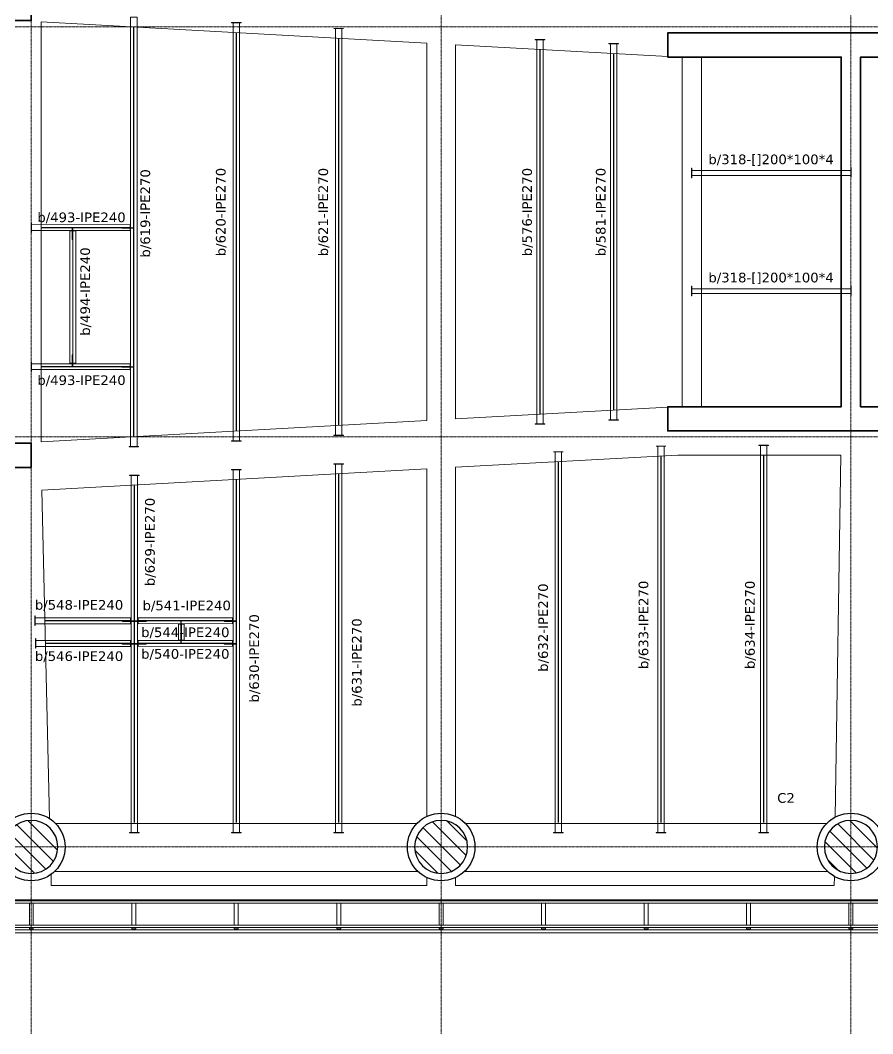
# Model space of a CAD drawing. Header units: millimetres. Extents: x -3255 to 77194, y -21218 to 30112.
# Drawn here: x 20799 to 38480, y -3871 to 17138 of the extents above; entities that cross this region are included whole.
import ezdxf
from ezdxf.enums import TextEntityAlignment as Align

# ---------------------------------------------------------------- set-up
doc = ezdxf.new("R2010")
doc.units = ezdxf.units.MM
doc.header["$LTSCALE"] = 0.9
doc.linetypes.add('Grid Line', pattern=[3.33375, 1.905, -0.47625, 0.47625, -0.47625])
for name, color, linetype, lineweight in [('0-3', 50, 'Continuous', 5), ('A_ALMA', 255, 'Continuous', 5), ('E_COLUMNAS', 1, 'Continuous', 18), ('E_COLUMNAS-2', 1, 'Continuous', 25), ('E_COLUMNAS-3', 1, 'Continuous', 35), ('E_EJES-1', 8, 'Grid Line', 9), ('E_MUROS-1', 2, 'Continuous', 35), ('E_TEXTO', 3, 'Continuous', 5), ('E_VIGAS', 5, 'Continuous', 15), ('E_VIGAS-1', 5, 'Continuous', 5), ('E_VIGAS-2', 10, 'Continuous', 5), ('P-PLATINA', 6, 'Continuous', 13), ('VIGAS_HCB', 253, 'Continuous', 15)]:
    doc.layers.add(name, color=color, linetype=linetype, lineweight=lineweight)
doc.styles.add('VERDANA', font='verdana.ttf')

# ---------------------------------------------------------------- blocks, each defined once
blk = doc.blocks.new('EST_SFM_VIGA-METALICA-SECCION-C - EST_SFM_VIGA-METALICA-UPN100-1527742-_38_00m_N_E_-NIVEL-10 DOC')
at = {"layer": 'E_VIGAS-2'}
for p, q in [((34.044, 0.018), (-34.827, 0.018)), ((-34.827, -0.032), (34.044, -0.032))]:
    blk.add_line(p, q, dxfattribs=at)
blk = doc.blocks.new('EST_SFM_VIGA-METALICA-SECCION-C - EST_SFM_VIGA-METALICA-UPN100-1527772-_38_00m_N_E_-NIVEL-10 DOC')
at = {"layer": 'E_VIGAS-2'}
for p, q in [((34.942, 0.032), (-34.929, 0.032)), ((-34.929, -0.018), (34.942, -0.018))]:
    blk.add_line(p, q, dxfattribs=at)
blk = doc.blocks.new('EST_SFM_VIGA-METALICA-SECCION-C - EST_SFM_VIGA-METALICA-UPN160-1579051-_38_00m_N_E_-NIVEL-10 DOC')
at = {"layer": 'E_VIGAS-1'}
for p, q in [((30.107, 0.047), (-30.264, 0.047)), ((-30.269, -0.018), (30.113, -0.018))]:
    blk.add_line(p, q, dxfattribs=at)
blk = doc.blocks.new('DCTIB_CNI_EST_MOD-1A-FAC_0001_rvt-2-_38_00m_N_E_-NIVEL-10 DOC')
at = {"layer": 'E_VIGAS-1'}
for p, q in [((-57.203, 139.567), (-57.121, 139.567)), ((-57.203, 139.545), (-57.203, 139.567)), ((-57.121, 139.545), (-57.121, 139.567)), ((-55.078, 139.567), (-54.996, 139.567)), ((-55.078, 139.545), (-55.078, 139.567)), ((-54.996, 139.545), (-54.996, 139.567)), ((-52.953, 139.567), (-52.871, 139.567)), ((-52.953, 139.545), (-52.953, 139.567)), ((-52.871, 139.545), (-52.871, 139.567)), ((-50.828, 139.567), (-50.746, 139.567)), ((-50.828, 139.567), (-50.828, 139.545)), ((-50.746, 139.567), (-50.746, 139.545)), ((-48.703, 139.567), (-48.621, 139.567)), ((-48.703, 139.545), (-48.703, 139.567)), ((-48.621, 139.545), (-48.621, 139.567)), ((-46.578, 139.567), (-46.496, 139.567)), ((-46.578, 139.545), (-46.578, 139.567)), ((-46.496, 139.545), (-46.496, 139.567)), ((-44.453, 139.567), (-44.371, 139.567)), ((-44.453, 139.545), (-44.453, 139.567)), ((-44.371, 139.545), (-44.371, 139.567)), ((-42.328, 139.567), (-42.246, 139.567)), ((-42.328, 139.567), (-42.328, 139.545)), ((-42.246, 139.567), (-42.246, 139.545)), ((-40.203, 139.567), (-40.121, 139.567)), ((-40.203, 139.545), (-40.203, 139.567)), ((-40.121, 139.545), (-40.121, 139.567)), ((-57.203, 139.045), (-57.203, 139.495)), ((-57.121, 139.045), (-57.121, 139.495)), ((-55.078, 139.045), (-55.078, 139.495)), ((-54.996, 139.045), (-54.996, 139.495)), ((-52.953, 139.045), (-52.953, 139.495)), ((-52.871, 139.045), (-52.871, 139.495)), ((-50.828, 139.495), (-50.828, 139.045)), ((-50.746, 139.495), (-50.746, 139.045)), ((-48.703, 139.045), (-48.703, 139.495)), ((-48.621, 139.045), (-48.621, 139.495)), ((-46.578, 139.045), (-46.578, 139.495)), ((-46.496, 139.045), (-46.496, 139.495)), ((-44.453, 139.045), (-44.453, 139.495)), ((-44.371, 139.045), (-44.371, 139.495)), ((-42.328, 139.495), (-42.328, 139.045)), ((-42.246, 139.495), (-42.246, 139.045)), ((-40.203, 139.045), (-40.203, 139.495)), ((-40.121, 139.045), (-40.121, 139.495)), ((-57.203, 138.967), (-57.203, 138.995)), ((-57.203, 138.966), (-57.203, 138.967)), ((-57.203, 138.967), (-57.121, 138.967)), ((-57.176, 138.966), (-57.203, 138.966)), ((-57.165, 138.961), (-57.165, 138.966)), ((-57.165, 138.947), (-57.165, 138.961)), ((-57.16, 138.966), (-57.16, 138.961)), ((-57.16, 138.961), (-57.16, 138.947)), ((-57.121, 138.966), (-57.149, 138.966)), ((-57.121, 138.967), (-57.121, 138.995)), ((-57.121, 138.967), (-57.121, 138.966)), ((-55.078, 138.967), (-55.078, 138.995)), ((-55.078, 138.966), (-55.078, 138.967)), ((-55.078, 138.967), (-54.996, 138.967)), ((-55.05, 138.966), (-55.078, 138.966)), ((-55.04, 138.961), (-55.04, 138.966)), ((-55.04, 138.947), (-55.04, 138.961)), ((-55.035, 138.966), (-55.035, 138.961)), ((-55.035, 138.961), (-55.035, 138.947)), ((-54.996, 138.966), (-55.024, 138.966)), ((-54.996, 138.967), (-54.996, 138.995)), ((-54.996, 138.967), (-54.996, 138.966)), ((-52.953, 138.967), (-52.953, 138.995)), ((-52.953, 138.966), (-52.953, 138.967)), ((-52.953, 138.967), (-52.871, 138.967)), ((-52.925, 138.966), (-52.953, 138.966)), ((-52.915, 138.961), (-52.915, 138.966)), ((-52.915, 138.947), (-52.915, 138.961)), ((-52.91, 138.966), (-52.91, 138.961)), ((-52.91, 138.961), (-52.91, 138.947)), ((-52.871, 138.966), (-52.899, 138.966)), ((-52.871, 138.967), (-52.871, 138.995)), ((-52.871, 138.967), (-52.871, 138.966)), ((-50.828, 138.995), (-50.828, 138.967)), ((-50.828, 138.967), (-50.746, 138.967)), ((-50.828, 138.966), (-50.828, 138.967)), ((-50.8, 138.966), (-50.828, 138.966)), ((-50.79, 138.961), (-50.79, 138.966)), ((-50.79, 138.947), (-50.79, 138.961)), ((-50.785, 138.966), (-50.785, 138.961)), ((-50.785, 138.961), (-50.785, 138.947)), ((-50.746, 138.966), (-50.774, 138.966)), ((-50.746, 138.995), (-50.746, 138.967)), ((-50.746, 138.967), (-50.746, 138.966)), ((-48.703, 138.967), (-48.703, 138.995)), ((-48.703, 138.966), (-48.703, 138.967)), ((-48.703, 138.967), (-48.621, 138.967)), ((-48.676, 138.966), (-48.703, 138.966)), ((-48.665, 138.961), (-48.665, 138.966)), ((-48.665, 138.947), (-48.665, 138.961)), ((-48.66, 138.966), (-48.66, 138.961)), ((-48.66, 138.961), (-48.66, 138.947)), ((-48.621, 138.966), (-48.649, 138.966)), ((-48.621, 138.967), (-48.621, 138.995)), ((-48.621, 138.967), (-48.621, 138.966)), ((-46.578, 138.967), (-46.578, 138.995)), ((-46.578, 138.966), (-46.578, 138.967)), ((-46.578, 138.967), (-46.496, 138.967)), ((-46.55, 138.966), (-46.578, 138.966)), ((-46.54, 138.961), (-46.54, 138.966)), ((-46.54, 138.947), (-46.54, 138.961)), ((-46.535, 138.966), (-46.535, 138.961)), ((-46.535, 138.961), (-46.535, 138.947)), ((-46.496, 138.966), (-46.524, 138.966)), ((-46.496, 138.967), (-46.496, 138.995)), ((-46.496, 138.967), (-46.496, 138.966)), ((-44.453, 138.967), (-44.453, 138.995)), ((-44.453, 138.966), (-44.453, 138.967)), ((-44.453, 138.967), (-44.371, 138.967)), ((-44.425, 138.966), (-44.453, 138.966)), ((-44.415, 138.961), (-44.415, 138.966)), ((-44.415, 138.947), (-44.415, 138.961)), ((-44.41, 138.966), (-44.41, 138.961)), ((-44.41, 138.961), (-44.41, 138.947)), ((-44.371, 138.966), (-44.399, 138.966)), ((-44.371, 138.967), (-44.371, 138.995)), ((-44.371, 138.967), (-44.371, 138.966)), ((-42.328, 138.995), (-42.328, 138.967)), ((-42.328, 138.967), (-42.246, 138.967)), ((-42.328, 138.966), (-42.328, 138.967)), ((-42.3, 138.966), (-42.328, 138.966)), ((-42.29, 138.961), (-42.29, 138.966)), ((-42.29, 138.947), (-42.29, 138.961)), ((-42.285, 138.966), (-42.285, 138.961)), ((-42.285, 138.961), (-42.285, 138.947)), ((-42.246, 138.966), (-42.274, 138.966)), ((-42.246, 138.995), (-42.246, 138.967)), ((-42.246, 138.967), (-42.246, 138.966)), ((-40.203, 138.967), (-40.203, 138.995)), ((-40.203, 138.966), (-40.203, 138.967)), ((-40.203, 138.967), (-40.121, 138.967)), ((-40.176, 138.966), (-40.203, 138.966)), ((-40.165, 138.961), (-40.165, 138.966)), ((-40.165, 138.947), (-40.165, 138.961)), ((-40.16, 138.966), (-40.16, 138.961)), ((-40.16, 138.961), (-40.16, 138.947)), ((-40.121, 138.966), (-40.149, 138.966)), ((-40.121, 138.967), (-40.121, 138.995)), ((-40.121, 138.967), (-40.121, 138.966))]:
    blk.add_line(p, q, dxfattribs=at)
for points, knots in [([(-57.176, 138.966), (-57.175, 138.966), (-57.173, 138.966), (-57.171, 138.966), (-57.168, 138.965), (-57.167, 138.964), (-57.165, 138.963), (-57.165, 138.962), (-57.165, 138.961)], [0, 0, 0, 0, 0.142857, 0.285714, 0.428571, 0.571429, 0.785714, 1, 1, 1, 1]), ([(-57.165, 138.961), (-57.165, 138.962), (-57.165, 138.963), (-57.167, 138.965), (-57.168, 138.965), (-57.17, 138.966), (-57.171, 138.966), (-57.173, 138.966), (-57.174, 138.966), (-57.176, 138.966)], [0, 0, 0, 0, 0.285714, 0.428571, 0.571429, 0.678571, 0.732143, 0.785714, 1, 1, 1, 1]), ([(-57.149, 138.966), (-57.15, 138.966), (-57.152, 138.966), (-57.154, 138.966), (-57.156, 138.965), (-57.158, 138.964), (-57.16, 138.963), (-57.16, 138.962), (-57.16, 138.961)], [0, 0, 0, 0, 0.142857, 0.285714, 0.428571, 0.571429, 0.785714, 1, 1, 1, 1]), ([(-57.16, 138.961), (-57.16, 138.962), (-57.159, 138.963), (-57.158, 138.965), (-57.156, 138.965), (-57.155, 138.966), (-57.154, 138.966), (-57.152, 138.966), (-57.15, 138.966), (-57.149, 138.966)], [0, 0, 0, 0, 0.285714, 0.428571, 0.571429, 0.678571, 0.732143, 0.785714, 1, 1, 1, 1]), ([(-55.05, 138.966), (-55.049, 138.966), (-55.048, 138.966), (-55.045, 138.966), (-55.043, 138.965), (-55.041, 138.964), (-55.04, 138.963), (-55.04, 138.962), (-55.04, 138.961)], [0, 0, 0, 0, 0.142857, 0.285714, 0.428571, 0.571429, 0.785714, 1, 1, 1, 1]), ([(-55.04, 138.961), (-55.04, 138.962), (-55.04, 138.963), (-55.042, 138.965), (-55.043, 138.965), (-55.045, 138.966), (-55.046, 138.966), (-55.047, 138.966), (-55.049, 138.966), (-55.05, 138.966)], [0, 0, 0, 0, 0.285714, 0.428571, 0.571429, 0.678571, 0.732143, 0.785714, 1, 1, 1, 1]), ([(-55.024, 138.966), (-55.025, 138.966), (-55.026, 138.966), (-55.029, 138.966), (-55.031, 138.965), (-55.033, 138.964), (-55.034, 138.963), (-55.035, 138.962), (-55.035, 138.961)], [0, 0, 0, 0, 0.142857, 0.285714, 0.428571, 0.571429, 0.785714, 1, 1, 1, 1]), ([(-55.035, 138.961), (-55.035, 138.962), (-55.034, 138.963), (-55.033, 138.965), (-55.031, 138.965), (-55.03, 138.966), (-55.029, 138.966), (-55.027, 138.966), (-55.025, 138.966), (-55.024, 138.966)], [0, 0, 0, 0, 0.285714, 0.428571, 0.571429, 0.678571, 0.732143, 0.785714, 1, 1, 1, 1]), ([(-52.925, 138.966), (-52.924, 138.966), (-52.923, 138.966), (-52.92, 138.966), (-52.918, 138.965), (-52.916, 138.964), (-52.915, 138.963), (-52.915, 138.962), (-52.915, 138.961)], [0, 0, 0, 0, 0.142857, 0.285714, 0.428571, 0.571429, 0.785714, 1, 1, 1, 1]), ([(-52.915, 138.961), (-52.915, 138.962), (-52.915, 138.963), (-52.917, 138.965), (-52.918, 138.965), (-52.92, 138.966), (-52.921, 138.966), (-52.922, 138.966), (-52.924, 138.966), (-52.925, 138.966)], [0, 0, 0, 0, 0.285714, 0.428571, 0.571429, 0.678571, 0.732143, 0.785714, 1, 1, 1, 1]), ([(-52.899, 138.966), (-52.9, 138.966), (-52.901, 138.966), (-52.904, 138.966), (-52.906, 138.965), (-52.908, 138.964), (-52.909, 138.963), (-52.91, 138.962), (-52.91, 138.961)], [0, 0, 0, 0, 0.142857, 0.285714, 0.428571, 0.571429, 0.785714, 1, 1, 1, 1]), ([(-52.91, 138.961), (-52.91, 138.962), (-52.909, 138.963), (-52.908, 138.965), (-52.906, 138.965), (-52.905, 138.966), (-52.904, 138.966), (-52.902, 138.966), (-52.9, 138.966), (-52.899, 138.966)], [0, 0, 0, 0, 0.285714, 0.428571, 0.571429, 0.678571, 0.732143, 0.785714, 1, 1, 1, 1]), ([(-50.79, 138.961), (-50.79, 138.962), (-50.79, 138.963), (-50.792, 138.965), (-50.793, 138.965), (-50.795, 138.966), (-50.796, 138.966), (-50.797, 138.966), (-50.799, 138.966), (-50.8, 138.966)], [0, 0, 0, 0, 0.285714, 0.428571, 0.571429, 0.678571, 0.732143, 0.785714, 1, 1, 1, 1]), ([(-50.8, 138.966), (-50.799, 138.966), (-50.798, 138.966), (-50.795, 138.966), (-50.793, 138.965), (-50.791, 138.964), (-50.79, 138.963), (-50.79, 138.962), (-50.79, 138.961)], [0, 0, 0, 0, 0.142857, 0.285714, 0.428571, 0.571429, 0.785714, 1, 1, 1, 1]), ([(-50.785, 138.961), (-50.785, 138.962), (-50.784, 138.963), (-50.783, 138.965), (-50.781, 138.965), (-50.78, 138.966), (-50.779, 138.966), (-50.777, 138.966), (-50.775, 138.966), (-50.774, 138.966)], [0, 0, 0, 0, 0.285714, 0.428571, 0.571429, 0.678571, 0.732143, 0.785714, 1, 1, 1, 1]), ([(-50.774, 138.966), (-50.775, 138.966), (-50.776, 138.966), (-50.779, 138.966), (-50.781, 138.965), (-50.783, 138.964), (-50.784, 138.963), (-50.785, 138.962), (-50.785, 138.961)], [0, 0, 0, 0, 0.142857, 0.285714, 0.428571, 0.571429, 0.785714, 1, 1, 1, 1]), ([(-48.676, 138.966), (-48.675, 138.966), (-48.673, 138.966), (-48.671, 138.966), (-48.668, 138.965), (-48.667, 138.964), (-48.665, 138.963), (-48.665, 138.962), (-48.665, 138.961)], [0, 0, 0, 0, 0.142857, 0.285714, 0.428571, 0.571429, 0.785714, 1, 1, 1, 1]), ([(-48.665, 138.961), (-48.665, 138.962), (-48.665, 138.963), (-48.667, 138.965), (-48.668, 138.965), (-48.67, 138.966), (-48.671, 138.966), (-48.673, 138.966), (-48.674, 138.966), (-48.676, 138.966)], [0, 0, 0, 0, 0.285714, 0.428571, 0.571429, 0.678571, 0.732143, 0.785714, 1, 1, 1, 1]), ([(-48.649, 138.966), (-48.65, 138.966), (-48.652, 138.966), (-48.654, 138.966), (-48.656, 138.965), (-48.658, 138.964), (-48.66, 138.963), (-48.66, 138.962), (-48.66, 138.961)], [0, 0, 0, 0, 0.142857, 0.285714, 0.428571, 0.571429, 0.785714, 1, 1, 1, 1]), ([(-48.66, 138.961), (-48.66, 138.962), (-48.659, 138.963), (-48.658, 138.965), (-48.656, 138.965), (-48.655, 138.966), (-48.654, 138.966), (-48.652, 138.966), (-48.65, 138.966), (-48.649, 138.966)], [0, 0, 0, 0, 0.285714, 0.428571, 0.571429, 0.678571, 0.732143, 0.785714, 1, 1, 1, 1]), ([(-46.55, 138.966), (-46.549, 138.966), (-46.548, 138.966), (-46.545, 138.966), (-46.543, 138.965), (-46.541, 138.964), (-46.54, 138.963), (-46.54, 138.962), (-46.54, 138.961)], [0, 0, 0, 0, 0.142857, 0.285714, 0.428571, 0.571429, 0.785714, 1, 1, 1, 1]), ([(-46.54, 138.961), (-46.54, 138.962), (-46.54, 138.963), (-46.542, 138.965), (-46.543, 138.965), (-46.545, 138.966), (-46.546, 138.966), (-46.547, 138.966), (-46.549, 138.966), (-46.55, 138.966)], [0, 0, 0, 0, 0.285714, 0.428571, 0.571429, 0.678571, 0.732143, 0.785714, 1, 1, 1, 1]), ([(-46.524, 138.966), (-46.525, 138.966), (-46.526, 138.966), (-46.529, 138.966), (-46.531, 138.965), (-46.533, 138.964), (-46.534, 138.963), (-46.535, 138.962), (-46.535, 138.961)], [0, 0, 0, 0, 0.142857, 0.285714, 0.428571, 0.571429, 0.785714, 1, 1, 1, 1]), ([(-46.535, 138.961), (-46.535, 138.962), (-46.534, 138.963), (-46.533, 138.965), (-46.531, 138.965), (-46.53, 138.966), (-46.529, 138.966), (-46.527, 138.966), (-46.525, 138.966), (-46.524, 138.966)], [0, 0, 0, 0, 0.285714, 0.428571, 0.571429, 0.678571, 0.732143, 0.785714, 1, 1, 1, 1]), ([(-44.425, 138.966), (-44.424, 138.966), (-44.423, 138.966), (-44.42, 138.966), (-44.418, 138.965), (-44.416, 138.964), (-44.415, 138.963), (-44.415, 138.962), (-44.415, 138.961)], [0, 0, 0, 0, 0.142857, 0.285714, 0.428571, 0.571429, 0.785714, 1, 1, 1, 1]), ([(-44.415, 138.961), (-44.415, 138.962), (-44.415, 138.963), (-44.417, 138.965), (-44.418, 138.965), (-44.42, 138.966), (-44.421, 138.966), (-44.422, 138.966), (-44.424, 138.966), (-44.425, 138.966)], [0, 0, 0, 0, 0.285714, 0.428571, 0.571429, 0.678571, 0.732143, 0.785714, 1, 1, 1, 1]), ([(-44.399, 138.966), (-44.4, 138.966), (-44.401, 138.966), (-44.404, 138.966), (-44.406, 138.965), (-44.408, 138.964), (-44.409, 138.963), (-44.41, 138.962), (-44.41, 138.961)], [0, 0, 0, 0, 0.142857, 0.285714, 0.428571, 0.571429, 0.785714, 1, 1, 1, 1]), ([(-44.41, 138.961), (-44.41, 138.962), (-44.409, 138.963), (-44.408, 138.965), (-44.406, 138.965), (-44.405, 138.966), (-44.404, 138.966), (-44.402, 138.966), (-44.4, 138.966), (-44.399, 138.966)], [0, 0, 0, 0, 0.285714, 0.428571, 0.571429, 0.678571, 0.732143, 0.785714, 1, 1, 1, 1]), ([(-42.29, 138.961), (-42.29, 138.962), (-42.29, 138.963), (-42.292, 138.965), (-42.293, 138.965), (-42.295, 138.966), (-42.296, 138.966), (-42.297, 138.966), (-42.299, 138.966), (-42.3, 138.966)], [0, 0, 0, 0, 0.285714, 0.428571, 0.571429, 0.678571, 0.732143, 0.785714, 1, 1, 1, 1]), ([(-42.3, 138.966), (-42.299, 138.966), (-42.298, 138.966), (-42.295, 138.966), (-42.293, 138.965), (-42.291, 138.964), (-42.29, 138.963), (-42.29, 138.962), (-42.29, 138.961)], [0, 0, 0, 0, 0.142857, 0.285714, 0.428571, 0.571429, 0.785714, 1, 1, 1, 1]), ([(-42.285, 138.961), (-42.285, 138.962), (-42.284, 138.963), (-42.283, 138.965), (-42.281, 138.965), (-42.28, 138.966), (-42.279, 138.966), (-42.277, 138.966), (-42.275, 138.966), (-42.274, 138.966)], [0, 0, 0, 0, 0.285714, 0.428571, 0.571429, 0.678571, 0.732143, 0.785714, 1, 1, 1, 1]), ([(-42.274, 138.966), (-42.275, 138.966), (-42.276, 138.966), (-42.279, 138.966), (-42.281, 138.965), (-42.283, 138.964), (-42.284, 138.963), (-42.285, 138.962), (-42.285, 138.961)], [0, 0, 0, 0, 0.142857, 0.285714, 0.428571, 0.571429, 0.785714, 1, 1, 1, 1]), ([(-40.176, 138.966), (-40.175, 138.966), (-40.173, 138.966), (-40.171, 138.966), (-40.168, 138.965), (-40.167, 138.964), (-40.165, 138.963), (-40.165, 138.962), (-40.165, 138.961)], [0, 0, 0, 0, 0.142857, 0.285714, 0.428571, 0.571429, 0.785714, 1, 1, 1, 1]), ([(-40.165, 138.961), (-40.165, 138.962), (-40.165, 138.963), (-40.167, 138.965), (-40.168, 138.965), (-40.17, 138.966), (-40.171, 138.966), (-40.173, 138.966), (-40.174, 138.966), (-40.176, 138.966)], [0, 0, 0, 0, 0.285714, 0.428571, 0.571429, 0.678571, 0.732143, 0.785714, 1, 1, 1, 1]), ([(-40.149, 138.966), (-40.15, 138.966), (-40.152, 138.966), (-40.154, 138.966), (-40.156, 138.965), (-40.158, 138.964), (-40.16, 138.963), (-40.16, 138.962), (-40.16, 138.961)], [0, 0, 0, 0, 0.142857, 0.285714, 0.428571, 0.571429, 0.785714, 1, 1, 1, 1]), ([(-40.16, 138.961), (-40.16, 138.962), (-40.159, 138.963), (-40.158, 138.965), (-40.156, 138.965), (-40.155, 138.966), (-40.154, 138.966), (-40.152, 138.966), (-40.15, 138.966), (-40.149, 138.966)], [0, 0, 0, 0, 0.285714, 0.428571, 0.571429, 0.678571, 0.732143, 0.785714, 1, 1, 1, 1])]:
    blk.add_open_spline(points, degree=3, knots=knots, dxfattribs=at)
for name, p in [('EST_SFM_VIGA-METALICA-SECCION-C - EST_SFM_VIGA-METALICA-UPN100-1527742-_38_00m_N_E_-NIVEL-10 DOC', (-39.77, 139.527)), ('EST_SFM_VIGA-METALICA-SECCION-C - EST_SFM_VIGA-METALICA-UPN160-1579051-_38_00m_N_E_-NIVEL-10 DOC', (-40.084, 138.9)), ('EST_SFM_VIGA-METALICA-SECCION-C - EST_SFM_VIGA-METALICA-UPN100-1527772-_38_00m_N_E_-NIVEL-10 DOC', (-40.169, 139.013))]:
    blk.add_blockref(name, p, dxfattribs=at)
blk = doc.blocks.new('EST_SCM_COLUMNA-SECCION-CIRCULAR - EST_SCM_COLUMNA-CONCRETO-CIRCULAR_Ø_110cm-V27-_38_00m_N_E_-NIVEL-10 DOC')
at = {"layer": 'E_COLUMNAS'}
h = blk.add_hatch(dxfattribs=at)
h.set_pattern_fill('FP_6', color=256, style=0, pattern_type=2)
h.set_pattern_definition([(135, (57.162, -140.662), (-0.15909903, -0.15909903), [])])
h.paths.add_polyline_path([(-0.041, -0.548), (0.041, -0.548), (0.124, -0.536), (0.201, -0.512), (0.275, -0.476), (0.343, -0.43), (0.41, -0.366), (0.454, -0.31), (0.496, -0.239), (0.528, -0.152), (0.545, -0.072), (0.549, 0.01), (0.542, 0.091), (0.526, 0.162), (0.496, 0.239), (0.454, 0.31), (0.403, 0.374), (0.343, 0.43), (0.275, 0.476), (0.201, 0.512), (0.122, 0.536), (0.041, 0.548), (-0.041, 0.548), (-0.122, 0.536), (-0.201, 0.512), (-0.275, 0.476), (-0.351, 0.422), (-0.403, 0.374), (-0.454, 0.31), (-0.496, 0.239), (-0.526, 0.162), (-0.545, 0.072), (-0.55, 0), (-0.544, -0.082), (-0.526, -0.162), (-0.496, -0.239), (-0.454, -0.31), (-0.403, -0.374), (-0.343, -0.43), (-0.267, -0.48), (-0.192, -0.515), (-0.122, -0.536), (-0.06, -0.546)])
at = {"layer": 'E_COLUMNAS-2'}
for start, end in [(360, 180), (180, 360)]:
    blk.add_arc((0, 0), 0.55, start, end, dxfattribs=at)
blk = doc.blocks.new('EST_SCM_COLUMNA-SECCION-CIRCULAR - EST_SCM_COLUMNA-CONCRETO-CIRCULAR_Ø_110cm-V28-_38_00m_N_E_-NIVEL-10 DOC')
at = {"layer": 'E_COLUMNAS'}
h = blk.add_hatch(dxfattribs=at)
h.set_pattern_fill('FP_7', color=256, style=0, pattern_type=2)
h.set_pattern_definition([(135, (48.662, -140.662), (-0.15909903, -0.15909903), [])])
h.paths.add_polyline_path([(-0.041, -0.548), (0.041, -0.548), (0.124, -0.536), (0.201, -0.512), (0.275, -0.476), (0.343, -0.43), (0.41, -0.366), (0.454, -0.31), (0.496, -0.239), (0.528, -0.152), (0.545, -0.072), (0.549, 0.01), (0.542, 0.091), (0.526, 0.162), (0.496, 0.239), (0.454, 0.31), (0.403, 0.374), (0.343, 0.43), (0.275, 0.476), (0.201, 0.512), (0.122, 0.536), (0.041, 0.548), (-0.044, 0.548), (-0.132, 0.533), (-0.201, 0.512), (-0.275, 0.476), (-0.343, 0.43), (-0.403, 0.374), (-0.454, 0.31), (-0.496, 0.239), (-0.526, 0.162), (-0.545, 0.072), (-0.55, 0), (-0.544, -0.082), (-0.526, -0.162), (-0.496, -0.239), (-0.454, -0.31), (-0.403, -0.374), (-0.343, -0.43), (-0.267, -0.48), (-0.192, -0.515), (-0.122, -0.536)])
at = {"layer": 'E_COLUMNAS-2'}
for start, end in [(360, 180), (180, 360)]:
    blk.add_arc((0, 0), 0.55, start, end, dxfattribs=at)
blk = doc.blocks.new('EST_SCM_COLUMNA-SECCION-CIRCULAR - EST_SCM_COLUMNA-CONCRETO-CIRCULAR_Ø_110cm-V29-_38_00m_N_E_-NIVEL-10 DOC')
at = {"layer": 'E_COLUMNAS'}
h = blk.add_hatch(dxfattribs=at)
h.set_pattern_fill('FP_8', color=256, style=0, pattern_type=2)
h.set_pattern_definition([(135, (40.162, -140.662), (-0.15909903, -0.15909903), [])])
h.paths.add_polyline_path([(-0.041, -0.548), (0.041, -0.548), (0.124, -0.536), (0.201, -0.512), (0.275, -0.476), (0.343, -0.43), (0.41, -0.366), (0.454, -0.31), (0.496, -0.239), (0.528, -0.152), (0.545, -0.072), (0.549, 0.01), (0.542, 0.091), (0.526, 0.162), (0.496, 0.239), (0.454, 0.31), (0.403, 0.374), (0.343, 0.43), (0.275, 0.476), (0.201, 0.512), (0.122, 0.536), (0.041, 0.548), (-0.041, 0.548), (-0.122, 0.536), (-0.201, 0.512), (-0.275, 0.476), (-0.343, 0.43), (-0.403, 0.374), (-0.454, 0.31), (-0.496, 0.239), (-0.526, 0.162), (-0.545, 0.072), (-0.55, 0), (-0.544, -0.082), (-0.526, -0.162), (-0.496, -0.239), (-0.454, -0.31), (-0.403, -0.374), (-0.343, -0.43), (-0.267, -0.48), (-0.192, -0.515), (-0.122, -0.536)])
at = {"layer": 'E_COLUMNAS-2'}
for start, end in [(360, 180), (180, 360)]:
    blk.add_arc((0, 0), 0.55, start, end, dxfattribs=at)

msp = doc.modelspace()

# ---------------------------------------------------------------- linework, layer by layer
at = {"layer": 'A_ALMA'}
for p, q in [((23151.4, 8513.4), (23151.4, 16989.6)), ((23158, 8513.4), (23158, 16989.6)), ((25276.4, 8630.8), (25276.4, 16872)), ((25283, 8630.8), (25283, 16872)), ((27401.4, 8748.2), (27401.4, 16754.4)), ((27408, 8748.2), (27408, 16754.4)), ((31576.4, 8978.8), (31576.4, 16523.3)), ((31583, 8978.8), (31583, 16523.3)), ((33103.4, 9063.2), (33103.4, 16438.7)), ((33110, 9063.2), (33110, 16438.7)), ((21239.9, 12843.2), (23077.2, 12843.2)), ((21239.9, 12837), (23077.2, 12837)), ((21886.8, 10028.1), (21886.8, 12770.3)), ((21893, 10028.1), (21893, 12770.3)), ((21239.9, 9961), (23077.2, 9961)), ((21239.9, 9954.8), (23077.2, 9954.8)), ((34086.4, 510), (34086.4, 8095.9)), ((34093, 510), (34093, 8095.9)), ((36216.4, 510), (36216.4, 8115.1)), ((36223, 510), (36223, 8115.1)), ((31956.4, 510), (31956.4, 7978.3)), ((31963, 510), (31963, 7978.3)), ((25276.4, 510), (25276.4, 7609.3)), ((25283, 510), (25283, 7609.3)), ((27401.4, 510), (27401.4, 7726.7)), ((27408, 510), (27408, 7726.7)), ((23161.6, 510), (23161.6, 7492.5)), ((23168.2, 510), (23168.2, 7492.5)), ((21318.7, 4691.8), (23087.4, 4691.8)), ((21318.7, 4685.6), (23087.4, 4685.6)), ((23242.4, 4693), (25202.2, 4693)), ((23242.4, 4686.8), (25202.2, 4686.8)), ((24136.8, 4467), (24136.8, 4618.7)), ((24136.8, 4288.7), (24136.8, 4442.8)), ((24143, 4288.7), (24143, 4618.7)), ((21331.4, 4222.4), (23086, 4222.4)), ((21331.4, 4216.2), (23086, 4216.2)), ((23242.4, 4223), (25202.2, 4223)), ((23242.4, 4216.8), (25202.2, 4216.8))]:
    msp.add_line(p, q, dxfattribs=at)
at = {"layer": 'E_COLUMNAS-2'}
for centre in [(21028.7, 0), (29528.7, 0), (38028.7, 0)]:
    msp.add_circle(centre, 700, dxfattribs=at)
at = {"layer": 'E_EJES-1'}
for p, q in [((21028.7, -3871.2), (21028.7, 29212.2)), ((29528.7, -3871.2), (29528.7, 29212.2)), ((38028.7, -3871.2), (38028.7, 29212.2)), ((0, 17000), (76293.9, 17000)), ((0, 8500), (76293.9, 8500)), ((0, 0), (76293.9, 0))]:
    msp.add_line(p, q, dxfattribs=at)
at = {"layer": 'E_MUROS-1'}
for points in [[(21028.9, 17630.1), (21028.9, 17130.1), (16628.8, 17130.1), (16628.8, 8370.1), (21028.9, 8370.1), (21028.9, 7870.1), (12528.9, 7870.1), (12528.9, 8370.1), (16228.8, 8370.1), (16228.8, 17130.1), (12528.9, 17130.1), (12528.9, 17630.1)], [(41828.9, 16875.2), (41828.9, 16375.2), (38228.9, 16375.2), (38228.9, 9125.2), (41828.9, 9125.2), (41828.9, 8625.2), (34228.9, 8625.2), (34228.9, 9125.2), (37828.9, 9125.2), (37828.9, 16375.2), (34228.9, 16375.2), (34228.9, 16875.2)]]:
    msp.add_lwpolyline(points, close=True, dxfattribs=at)
at = {"layer": 'E_VIGAS', "color": 30, "true_color": 0xf26722}
for p, q in [((29028.8, 490), (21528.6, 490)), ((37528.8, 490), (30028.6, 490)), ((21440.5, -795.9), (21440.5, -566.1)), ((21519.6, -510), (29039.8, -510)), ((30019.6, -510), (37539.8, -510))]:
    msp.add_line(p, q, dxfattribs=at)
msp.add_lwpolyline([(10129.7, 26595.9), (10129.8, -1095.9), (65929.9, -1095.8), (65929.9, 26595.9)], close=True, dxfattribs=at)
for points in [[(21229.9, 8397.1), (29229.7, 8839), (29229.7, 16663.3), (21229.9, 17106.1), (21229.9, 8397.1)], [(34229.9, 16386.6), (29829.7, 16630.1), (29829.7, 8872.2), (34229.9, 9115.2)], [(34929.9, 9125.2), (34529.9, 9125.2), (34529.9, 16375.2), (34929.9, 16375.2), (34929.9, 9125.2)], [(37703.4, 619.3), (37817.3, 8125.2), (34437.7, 8125.2), (29829.7, 7870.6), (29829.7, 632.5)], [(29229.7, 632.5), (29229.7, 7837.5), (21243.7, 7396.4), (21407.2, 589.5)], [(29829.7, -632.5), (29829.7, -795.9), (37681.9, -795.9), (37684.8, -609.1)], [(21440.5, -795.9), (29229.7, -795.9), (29229.7, -632.5)]]:
    msp.add_lwpolyline(points, dxfattribs=at)
at = {"layer": 'P-PLATINA'}
for points in [[(21876.8, 12593.4), (21886.8, 12593.4), (21886.8, 12837.4), (21876.8, 12837.4)], [(23151.4, 12837), (23151.4, 12827), (22907.4, 12827), (22907.4, 12837)], [(21876.8, 10205), (21886.8, 10205), (21886.8, 9961), (21876.8, 9961)], [(23152.3, 9954.8), (23152.3, 9944.8), (22908.3, 9944.8), (22908.3, 9954.8)], [(22917.6, 4685.6), (22917.6, 4675.6), (23161.6, 4675.6), (23161.6, 4685.6)], [(23168.2, 4686.8), (23168.2, 4676.8), (23412.2, 4676.8), (23412.2, 4686.8)], [(24136.8, 4467), (24136.8, 4686.8), (24126.8, 4686.8), (24126.8, 4467)], [(25276.4, 4686.8), (25276.4, 4676.8), (25032.4, 4676.8), (25032.4, 4686.8)], [(24126.8, 4442.8), (24136.8, 4442.8), (24136.8, 4223), (24126.8, 4223)], [(22916.2, 4216.2), (22916.2, 4206.2), (23160.2, 4206.2), (23160.2, 4216.2)], [(23166.8, 4216.8), (23166.8, 4206.8), (23410.8, 4206.8), (23410.8, 4216.8)], [(25275, 4216.8), (25275, 4206.8), (25031, 4206.8), (25031, 4216.8)]]:
    msp.add_lwpolyline(points, close=True, dxfattribs=at)
at = {"layer": 'VIGAS_HCB'}
for points in [[(23087.2, 17199.6), (23222.2, 17199.6), (23222.2, 8303.4), (23087.2, 8303.4)], [(25212.2, 8420.8), (25347.2, 8420.8), (25347.2, 17082), (25212.2, 17082)], [(27337.2, 8538.2), (27472.2, 8538.2), (27472.2, 16964.4), (27337.2, 16964.4)], [(31512.2, 16733.3), (31647.2, 16733.3), (31647.2, 8768.8), (31512.2, 8768.8)], [(33039.2, 16648.7), (33174.2, 16648.7), (33174.2, 8853.2), (33039.2, 8853.2)], [(38028.9, 14082.8), (38028.9, 13882.8), (38034.9, 13882.8), (38034.9, 14082.8)], [(34722.9, 14072.8), (34722.9, 13872.8), (34728.9, 13872.8), (34728.9, 14072.8)], [(38028.9, 13922.8), (34941.6, 13922.8), (34728.9, 13922.8), (34728.9, 14022.8), (38028.9, 14022.8)], [(23077.2, 12780.7), (21029.9, 12780.1), (21029.9, 12900.1), (23077.2, 12900.7)], [(21829.9, 10028.1), (21949.9, 10028.1), (21949.9, 12770.3), (21829.9, 12770.3)], [(34722.9, 11622.8), (34722.9, 11422.8), (34728.9, 11422.8), (34728.9, 11622.8)], [(38028.9, 11472.8), (34941.6, 11472.8), (34728.9, 11472.8), (34728.9, 11572.8), (38028.9, 11572.8)], [(38028.9, 11632.8), (38028.9, 11432.8), (38034.9, 11432.8), (38034.9, 11632.8)], [(23077.2, 9898.5), (21029.9, 9897.9), (21029.9, 10017.9), (23077.2, 10018.5)], [(34022.2, 300), (34157.2, 300), (34157.2, 8305.9), (34022.2, 8305.9)], [(36152.2, 300), (36287.2, 300), (36287.2, 8325.1), (36152.2, 8325.1)], [(31892.2, 300), (32027.2, 300), (32027.2, 8188.3), (31892.2, 8188.3)], [(25212.2, 7819.3), (25347.2, 7819.3), (25347.2, 300), (25212.2, 300)], [(27337.2, 7936.7), (27472.2, 7936.7), (27472.2, 300), (27337.2, 300)], [(23097.4, 7702.5), (23232.4, 7702.5), (23232.4, 300), (23097.4, 300)], [(23087.4, 4629.1), (21108.7, 4628.7), (21108.7, 4748.7), (23087.4, 4749.1)], [(25202.2, 4629.9), (23242.4, 4629.1), (23242.4, 4749.1), (25202.2, 4749.9)], [(24079.9, 4288.7), (24199.9, 4288.7), (24199.9, 4618.7), (24079.9, 4618.7)], [(23086, 4159.3), (21121.4, 4159.1), (21121.4, 4279.1), (23086, 4279.3)], [(25202.2, 4159.9), (23242.4, 4159.1), (23242.4, 4279.1), (25202.2, 4279.9)]]:
    msp.add_lwpolyline(points, close=True, dxfattribs=at)
at = {"layer": 'VIGAS_HCB', "color": 8}
for points in [[(25379.7, 17088), (25179.7, 17088), (25179.7, 17082), (25379.7, 17082)], [(27504.7, 16970.4), (27304.7, 16970.4), (27304.7, 16964.4), (27504.7, 16964.4)], [(31679.7, 16739.3), (31479.7, 16739.3), (31479.7, 16733.3), (31679.7, 16733.3)], [(33206.7, 16654.7), (33006.7, 16654.7), (33006.7, 16648.7), (33206.7, 16648.7)], [(21023.9, 12940.1), (21023.9, 12740.1), (21029.9, 12740.1), (21029.9, 12940.1)], [(21023.9, 10057.9), (21023.9, 9857.9), (21029.9, 9857.9), (21029.9, 10057.9)], [(33206.7, 8853.2), (33006.7, 8853.2), (33006.7, 8847.2), (33206.7, 8847.2)], [(31679.7, 8768.8), (31479.7, 8768.8), (31479.7, 8762.8), (31679.7, 8762.8)], [(25379.7, 8420.8), (25179.7, 8420.8), (25179.7, 8414.8), (25379.7, 8414.8)], [(27504.7, 8538.2), (27304.7, 8538.2), (27304.7, 8532.2), (27504.7, 8532.2)], [(23254.7, 8303.4), (23054.7, 8303.4), (23054.7, 8297.4), (23254.7, 8297.4)], [(32059.7, 8194.3), (31859.7, 8194.3), (31859.7, 8188.3), (32059.7, 8188.3)], [(34189.7, 8311.9), (33989.7, 8311.9), (33989.7, 8305.9), (34189.7, 8305.9)], [(36319.7, 8331.1), (36119.7, 8331.1), (36119.7, 8325.1), (36319.7, 8325.1)], [(25379.7, 7825.3), (25179.7, 7825.3), (25179.7, 7819.3), (25379.7, 7819.3)], [(27504.7, 7942.7), (27304.7, 7942.7), (27304.7, 7936.7), (27504.7, 7936.7)], [(23264.9, 7708.5), (23064.9, 7708.5), (23064.9, 7702.5), (23264.9, 7702.5)], [(21102.7, 4788.7), (21102.7, 4588.7), (21108.7, 4588.7), (21108.7, 4788.7)], [(21115.4, 4319.1), (21115.4, 4119.1), (21121.4, 4119.1), (21121.4, 4319.1)], [(23264.9, 300), (23064.9, 300), (23064.9, 294), (23264.9, 294)], [(25379.7, 300), (25179.7, 300), (25179.7, 294), (25379.7, 294)], [(27504.7, 300), (27304.7, 300), (27304.7, 294), (27504.7, 294)], [(32059.7, 300), (31859.7, 300), (31859.7, 294), (32059.7, 294)], [(34189.7, 300), (33989.7, 300), (33989.7, 294), (34189.7, 294)], [(36319.7, 300), (36119.7, 300), (36119.7, 294), (36319.7, 294)]]:
    msp.add_lwpolyline(points, close=True, dxfattribs=at)

# ---------------------------------------------------------------- block references
at = {"layer": '0-3', "xscale": 1000, "yscale": 1000, "zscale": 1000}
msp.add_blockref('DCTIB_CNI_EST_MOD-1A-FAC_0001_rvt-2-_38_00m_N_E_-NIVEL-10 DOC', (78190.8, -140662.4), dxfattribs=at)
at = {"layer": 'E_COLUMNAS-3', "xscale": 1000, "yscale": 1000, "zscale": 1000}
for name, p in [('EST_SCM_COLUMNA-SECCION-CIRCULAR - EST_SCM_COLUMNA-CONCRETO-CIRCULAR_Ø_110cm-V27-_38_00m_N_E_-NIVEL-10 DOC', (21028.7, 0)), ('EST_SCM_COLUMNA-SECCION-CIRCULAR - EST_SCM_COLUMNA-CONCRETO-CIRCULAR_Ø_110cm-V28-_38_00m_N_E_-NIVEL-10 DOC', (29528.7, 0)), ('EST_SCM_COLUMNA-SECCION-CIRCULAR - EST_SCM_COLUMNA-CONCRETO-CIRCULAR_Ø_110cm-V29-_38_00m_N_E_-NIVEL-10 DOC', (38028.7, 0))]:
    msp.add_blockref(name, p, dxfattribs=at)

# ---------------------------------------------------------------- texts
at = {"layer": 'E_TEXTO', "style": 'VERDANA'}
for p in [(36370.7, 14154.5), (36370.7, 11704.5)]:
    msp.add_text('b/318-[]200*100*4', height=200, rotation=0.0001, dxfattribs=at).set_placement(p, align=Align.CENTER)
at = {"layer": 'E_TEXTO', "char_height": 200, "width": 1206.139, "attachment_point": 1, "rotation": 90, "style": 'VERDANA'}
for s, insert in [('b/619-IPE270', (23291.9, 12217.6)), ('b/620-IPE270', (24857.9, 12245.2)), ('b/621-IPE270', (26982.9, 12245.1)), ('b/576-IPE270', (31211, 12244.9)), ('b/581-IPE270', (32738, 12245.7)), ('b/494-IPE240', (22045, 10597.6)), ('b/629-IPE270', (23387.9, 5406)), ('b/633-IPE270', (33624.8, 3688.5)), ('b/634-IPE270', (35833.2, 3688.5)), ('b/632-IPE270', (31542.6, 3630.4)), ('b/630-IPE270', (25550.5, 2993.7)), ('b/631-IPE270', (27678.7, 2908.4))]:
    msp.add_mtext(s, dxfattribs=dict(at, insert=insert))
at = {"layer": 'E_TEXTO', "char_height": 200, "attachment_point": 1, "style": 'VERDANA'}
for s, insert, width in [('b/493-IPE240', (21153.2, 13152.9), 1206.139), ('b/493-IPE240', (21153.2, 9776.8), 1206.139), ('b/548-IPE240', (21102.7, 5119), 1206.139), ('b/541-IPE240', (23335.7, 5106.9), 1206.139), ('b/544-IPE240', (23306.2, 4551.5), 1206.139), ('b/546-IPE240', (21102.7, 4055.7), 1206.139), ('b/540-IPE240', (23306.2, 4103.1), 1206.139), ('C2', (36498.9, 1116.6), 459.968)]:
    msp.add_mtext(s, dxfattribs=dict(at, insert=insert, width=width))

doc.saveas('drawing.dxf')
